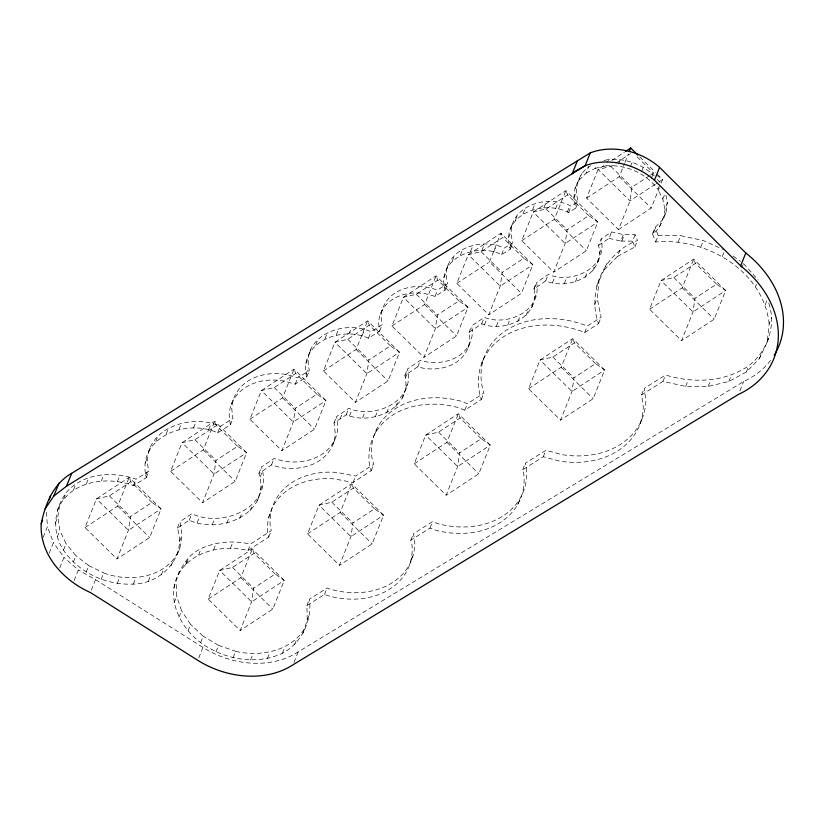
<?xml version="1.0" encoding="UTF-8"?>
<svg xmlns="http://www.w3.org/2000/svg" width="824" height="824" viewBox="0 0 824 824"><rect width="100%" height="100%" fill="white"/><g stroke="black" fill="none" stroke-linecap="round" stroke-linejoin="round"><path stroke-width="0.62" stroke-dasharray="4.12 3.09" d="M768.792 303.15C776.445 325.707 767.577 351.24 748.882 365.609C724.636 382.501 693.077 383.448 665.534 375.002L644.203 388.423L645.851 400.196A84.79 65.704 21.8 0 1 562.318 454.693L545.849 450.326L525.3 463.263L526.155 466.147A79.815 61.852 21.8 0 1 437.935 523.693L432.528 521.654L413.391 533.705L414.575 538.525A74.448 57.69 21.8 0 1 328.951 588.789L327.097 588.017L309.474 599.11C312.203 620.379 301.738 643.194 282.405 653.257C255.821 665.668 223.881 659.385 200.654 642.627C180.302 627.569 166.129 599.429 177.974 574.905C191.508 550.638 222.686 544.52 247.983 550.463L268.717 537.052L267.666 532.788A74.448 57.69 21.8 0 1 334.42 478.899L353.053 482.473L371.181 470.741L369.482 465.004A79.815 61.852 21.8 0 1 457.701 407.458L464.818 410.146L481.34 399.465L480.969 398.662A84.79 65.704 21.8 0 1 583.279 331.918L584.649 332.608L598.533 323.616C586.616 291.15 604.94 252.144 637.508 240.495L635.119 234.716L623.397 234.603L611.583 231.935L601.139 238.939L598.564 245.377C605.65 274.371 569.219 291.016 545.725 280.85L534.034 288.987C539.555 317.343 504.875 333.051 481.69 323.842L469.062 332.319L469.855 338.52A46.927 36.369 21.8 0 1 423.124 368.194L417.809 366.732L404.883 375.404C413.04 407.602 372.293 426.09 346.265 414.76L334.008 422.99L335.255 433.28A54.59 42.302 21.8 0 1 280.613 467.507L271.487 464.963L258.911 473.409C271.518 513.455 220.492 534.848 189.242 520.181L177.366 528.153C187.305 556.561 161.432 583.825 133.333 584.092C106.255 585.431 78.774 572.701 63.489 550.092C51.644 532.551 53.982 509.407 66.147 492.721C83.142 472.78 112.723 470.937 136.073 479.249L148.887 471.204C138.504 430.973 189.376 411.67 220.224 426.42L232.914 418.448L231.74 408.766A54.59 42.302 21.8 0 1 286.381 374.539L297.804 377.722L309.371 370.46C300.307 335.821 344.422 319.073 370.965 331.794L382.212 324.728L381.213 316.952A46.927 36.369 21.8 0 1 427.934 287.288L437.637 289.945L447.597 283.683C438.296 251.433 479.723 235.87 504.195 248.158L512.93 242.678C501.734 208.719 545.797 192.486 571.114 206.144L578.355 201.602C573.659 188.572 578.355 172.597 590.684 165.686M594.578 304.612L597.153 298.175L599.141 279.83M303.026 633.316L307.239 619.967L306.899 605.547L324.522 594.454L326.376 595.227A74.448 57.69 21.8 0 0 412 544.952L410.816 540.142L429.953 528.091L435.36 530.131A79.815 61.852 21.8 0 0 523.58 472.585L522.725 469.701L543.274 456.764L559.743 461.131A84.79 65.704 21.8 0 0 643.286 406.634L641.628 394.861L662.96 381.43L685.681 386.374L708.146 386.404L728.828 381.512L746.307 372.036L759.388 358.625L767.196 342.176L769.183 323.832L771.758 317.394M57.34 510.53C68.845 481 106.78 475.469 133.498 485.686L146.312 477.642C135.929 437.41 186.801 418.098 217.649 432.858L230.339 424.885L229.165 415.203A54.59 42.302 21.8 0 1 283.806 380.976L295.229 384.159L306.796 376.898C297.742 342.259 341.847 325.501 368.39 338.231L379.637 331.166L378.638 323.389A46.927 36.369 21.8 0 1 425.369 293.715L435.062 296.372L445.022 290.12C435.721 257.871 477.148 242.308 501.62 254.595L510.355 249.106C499.159 215.157 543.222 198.924 568.539 212.582L575.78 208.039L573.834 198.151L574.987 188.624L577.562 182.186M769.183 323.832C763.374 270.622 705.941 237.106 655.616 242.04L652.526 233.851C663.897 226.796 663.052 213.354 667.347 202.467L665.638 193.815M663.619 218.432L666.183 211.995L667.347 202.467M152.007 502.455L130.913 481.7L109.355 495.863L96.511 498.85L128.451 530.285L161.102 508.841L152.007 502.455L130.45 516.617L128.451 530.285L116.987 558.96L85.037 527.535L96.511 498.85L129.152 477.405L161.102 508.841L149.628 537.526L116.987 558.96M237.57 446.268L216.475 425.514L194.917 439.666L182.073 442.653L214.013 474.088L246.664 452.644L237.57 446.268L216.012 460.42L214.013 474.088L202.55 502.774L170.599 471.338L182.073 442.653L214.714 421.208L246.664 452.644L235.19 481.329L202.55 502.774M275.175 574.04L254.08 553.285L232.523 567.448L219.678 570.435L251.629 601.86L284.27 580.426L275.175 574.04L253.617 588.202L251.629 601.86L240.155 630.545L208.204 599.11L219.678 570.435L252.319 548.99L284.27 580.426L272.796 609.101L240.155 630.545M316.88 394.171L295.785 373.416L274.227 387.579L261.383 390.566L293.334 422.001L325.985 400.557L316.88 394.171L295.322 408.333L293.334 422.001L281.859 450.677L249.909 419.241L261.383 390.566L294.034 369.121L325.985 400.557L314.511 429.232L281.859 450.677M390.442 345.864L369.348 325.109L347.779 339.272L334.935 342.259L366.886 373.684L399.537 352.239L390.442 345.864L368.884 360.026L366.886 373.684L355.412 402.369L323.471 370.934L334.935 342.259L367.586 320.814L399.537 352.239L388.063 380.925L355.412 402.369M374.508 508.799L353.414 488.045L331.845 502.207L319.001 505.194L350.952 536.63L383.603 515.185L374.508 508.799L352.95 522.962L350.952 536.63L339.478 565.305L307.537 533.88L319.001 505.194L351.652 483.75L383.603 515.185L372.129 543.871L339.478 565.305M458.917 300.894L437.822 280.129L416.264 294.292L403.42 297.279L435.371 328.714L468.022 307.27L458.917 300.894L437.359 315.046L435.371 328.714L423.897 357.389L391.946 325.964L403.42 297.279L436.071 275.834L468.022 307.27L456.548 335.955L423.897 357.389M481.206 438.728L460.111 417.974L438.553 432.137L425.699 435.113L457.65 466.549L490.301 445.104L481.206 438.728L459.648 452.891L457.65 466.549L446.175 495.234L414.235 463.799L425.699 435.113L458.35 413.679L490.301 445.104L478.826 473.79L446.175 495.234M523.786 258.283L502.692 237.528L481.134 251.691L468.289 254.678L500.23 286.113L532.881 264.669L523.786 258.283L502.228 272.445L500.23 286.113L488.766 314.789L456.815 283.363L468.289 254.678L500.93 233.233L532.881 264.669L521.407 293.344L488.766 314.789M588.727 215.641L567.633 194.876L546.065 209.038L533.221 212.025L565.171 243.461L597.822 222.017L588.727 215.641L567.169 229.793L565.171 243.461L553.697 272.147L521.757 240.711L533.221 212.025L565.872 190.581L597.822 222.017L586.348 250.702L553.697 272.147M595.536 363.631L574.441 342.877L552.883 357.039L540.039 360.026L571.99 391.462L604.641 370.017L595.536 363.631L573.978 377.794L571.99 391.462L560.516 420.137L528.565 388.712L540.039 360.026L572.69 338.582L604.641 370.017L593.167 398.692L560.516 420.137M649.456 175.749L632.008 187.213L630.01 200.881L618.536 229.556L586.595 198.12L598.059 169.445L606.485 163.914M716.561 284.156L695.456 263.402L673.898 277.564L661.054 280.551L693.005 311.977L725.656 290.532L716.561 284.156L694.993 298.319L693.005 311.977L681.53 340.662L649.58 309.227L661.054 280.551L693.705 259.107L725.656 290.532L714.181 319.218L681.53 340.662M55.208 523.405L57.783 516.967L59.915 504.092M177.325 554.521L179.889 548.094L182.032 535.219L179.941 521.726L191.817 513.743C223.067 528.411 274.093 507.018 261.486 466.971L274.062 458.525L283.188 461.069A54.59 42.302 21.8 0 0 337.83 426.842L336.583 416.563L348.84 408.323C374.868 419.653 415.615 401.164 407.458 368.977L420.374 360.294L425.699 361.757A46.927 36.369 21.8 0 0 472.42 332.082L471.637 325.892L484.265 317.415C507.45 326.613 542.12 310.906 536.599 282.55L548.3 274.413C571.794 284.579 608.225 267.934 601.139 238.939M173.771 588.243C178.499 572.34 184.988 556.015 201.18 548.526C216.63 541.327 234.037 540.554 250.558 544.036L271.292 530.615L270.241 526.351A74.448 57.69 21.8 0 1 336.995 472.461L355.628 476.035L373.756 464.314L372.057 458.577A79.815 61.852 21.8 0 1 460.276 401.031L467.393 403.709L483.904 393.027L483.544 392.224A84.79 65.704 21.8 0 1 585.854 325.49L587.224 326.17L601.108 317.178L597.153 298.175M43.209 537.279L47.421 526.742L46.35 510.818M63.572 499.148L66.147 492.721M73.46 490.053L76.035 483.616M49.213 553.161L53.436 542.625L47.421 526.742M57.299 536.898L59.874 530.46L57.783 516.967M86.345 483.853L88.92 477.415M63.489 550.092L66.064 543.655L59.874 530.46M59.761 567.911L63.973 557.374L53.436 542.625M101.331 480.959L103.906 474.521M73.346 562.092L75.911 555.654L66.064 543.655M74.109 580.539L78.321 570.002L63.973 557.374M117.42 481.587L119.995 475.149M86.19 572.083L88.765 565.645L75.911 555.654M85.037 527.535L117.678 506.091L129.152 477.405L130.913 481.7M91.299 590.159L95.512 579.622L78.321 570.002M133.498 485.686L136.073 479.249M148.598 451.614L151.173 445.187M145.148 463.212L147.723 456.774M155.746 441.705L158.321 435.278M101.167 579.365L103.742 572.938C130.46 583.145 168.395 577.614 179.889 548.094M145.632 475.706L148.207 469.268M146.312 477.642L148.887 471.204M166.118 434.155L168.693 427.718M117.245 583.464L119.82 577.027M178.983 429.479L181.558 423.042M193.486 427.996L196.06 421.558M133.333 584.092L135.898 577.655M208.627 429.809L211.202 423.371M148.32 581.208L150.895 574.771M170.599 471.338L203.25 449.894L214.714 421.208L216.475 425.514M177.366 528.153L179.941 521.726M217.649 432.858L220.224 426.42M161.205 574.998L163.78 568.56M231.389 404.316L233.965 397.879M179.457 541.656L182.032 535.219M189.242 520.181L191.817 513.743M171.093 565.903L173.668 559.465M230.339 424.885L232.914 418.448M197.163 522.859L199.738 516.421M177.974 574.905L180.549 568.467M185.482 564.852L188.047 558.414M186.451 563.554L189.026 557.117M174.101 602.674L176.676 596.236L176.336 581.806M198.605 554.964L201.18 548.526M212.304 524.661L214.879 518.234M178.963 617.186L181.537 610.759L176.676 596.236M213.612 549.721L216.187 543.284M226.806 523.178L229.381 516.751M188.027 630.824L190.602 624.386L181.537 610.759M249.909 419.241L282.56 397.807L294.034 369.121L295.785 373.416M239.671 518.502L242.246 512.075M258.911 473.409L261.486 466.971M295.229 384.159L297.804 377.722M230.452 548.187L233.027 541.749M309.196 353.609L311.771 347.182M260.157 476.962L262.732 470.525M305.879 363.549L308.454 357.111M315.685 345.204L318.26 338.767M250.043 510.952L252.618 504.515M305.972 374.323L308.547 367.885M260.642 489.446L263.216 483.019M257.191 501.043L259.766 494.606M271.487 464.963L274.062 458.525M306.796 376.898L309.371 370.46M200.654 642.627L203.229 636.2L190.602 624.386M324.903 338.891L327.478 332.453M198.728 657.964L202.941 647.427A81.051 62.809 21.8 0 0 298.185 651.887L743.67 381.512A101.867 78.939 21.8 0 0 771.429 359.295M247.983 550.463L250.558 544.036M336.223 335.09L338.798 328.663M208.204 599.11L240.855 577.665L252.319 548.99L254.08 553.285M268.727 517.472L271.302 511.034M216.001 651.815L218.576 645.377L203.229 636.2M348.882 334.091L351.457 327.653M268.717 537.052L271.292 530.615M323.471 370.934L356.112 349.489L367.586 320.814L369.348 325.109M233.017 657.748L235.592 651.31C260.889 657.264 292.077 651.135 305.601 626.879M362.004 335.924L364.579 329.497M334.008 422.99L336.583 416.563M368.39 338.231L370.965 331.794M380.482 314.006L383.057 307.579M340.137 418.88L342.712 412.443M333.03 444.167L335.605 437.729M379.637 331.166L382.212 324.728M346.265 414.76L348.84 408.323M250.548 660.024L253.123 653.597M349.531 415.935L352.106 409.497M362.653 417.778L365.228 411.341M267.388 658.489L269.963 652.062M375.311 416.769L377.876 410.331M282.405 653.257L284.98 646.819M307.537 533.88L340.178 512.435L351.652 483.75L353.414 488.045M353.053 482.473L355.628 476.035M391.946 325.964L424.597 304.519L436.071 275.834L437.822 280.129M375.27 433.259L377.845 426.822M306.899 605.547L309.474 599.11M386.631 412.978L389.206 406.541M294.559 644.667L297.134 638.229M435.062 296.372L437.637 289.945M446.608 268.861L449.183 262.423M404.883 375.404L407.458 368.977M443.858 277.935L446.433 271.508M307.239 619.967L309.814 613.54M405.562 377.547L408.137 371.109M452.252 261.115L454.827 254.678M395.85 406.654L398.425 400.227M293.972 662.424L298.185 651.887M444.198 287.72L446.773 281.293M371.181 470.741L373.756 464.314M405.655 388.32L408.22 381.883M445.022 290.12L447.597 283.683M402.339 398.25L404.914 391.812M324.522 594.454L327.097 588.017M460.41 255.224L462.975 248.786M417.809 366.732L420.374 360.294M470.514 251.588L473.089 245.161M481.896 250.465L484.471 244.028M489.466 261.919L500.93 233.233L502.692 237.528M493.772 251.917L496.347 245.48M469.062 332.319L471.637 325.892M510.54 228.464L513.115 222.037M501.62 254.595L504.195 248.158M515.463 220.317L518.038 213.89M508.583 237.786L511.158 231.359M468.011 347.903L470.576 341.466M523.013 213.9L525.588 207.473M509.726 247.653L512.301 241.216M510.355 249.106L512.93 242.678M481.69 323.842L484.265 317.415M484.461 324.79L487.036 318.352M532.675 209.657L535.25 203.219M414.235 463.799L446.876 442.354L458.35 413.679L460.111 417.974M410.816 540.142L413.391 533.705M496.326 326.242L498.901 319.805M543.799 207.854L546.374 201.427M481.556 363.755L484.131 357.317M464.818 410.146L467.393 403.709M410.939 560.269L413.514 553.831M507.708 325.119L510.283 318.682M555.623 208.647L558.198 202.21M429.953 528.091L432.528 521.654M481.34 399.465L483.904 393.027M521.757 240.711L554.398 219.266L565.872 190.581L567.633 194.876M517.822 321.484L520.397 315.046M533.952 288.761L536.527 282.323M534.034 288.987L536.599 282.55M574.987 188.624L581.734 173.679M525.98 315.592L528.555 309.154M567.334 211.953L569.909 205.516M573.834 198.151L576.409 191.714M568.539 212.582L571.114 206.144M534.364 298.772L536.939 292.335M531.624 307.846L534.189 301.409M579.159 180.116L586.07 173.195L588.645 166.767M545.725 280.85L548.3 274.413M575.78 208.039L578.355 201.602M586.07 173.195L595.247 168.353L596.535 165.13M552.482 282.766L555.057 276.328M595.247 168.353L606.062 165.902L606.917 163.76M607.35 162.678L608.637 159.465C625.241 158.249 642.37 164.079 654.235 175.842M564.306 283.549L566.881 277.111M618.639 163.873L620.348 159.578M575.43 281.757L578.005 275.319M586.595 198.12L619.236 176.686L624.499 163.533M624.973 162.338L628.321 153.975M585.091 277.503L587.666 271.065M630.453 166.541L632.173 162.246M592.641 271.086L595.216 264.648M599.522 253.617L602.097 247.179M597.565 262.938L600.14 256.501M598.564 245.377L609.008 238.363L611.583 231.935M528.565 388.712L561.216 367.267L572.69 338.582L574.441 342.877M641.577 171.588L643.286 167.293M522.725 469.701L525.3 463.263M596.566 286.268L606.948 263.392M609.008 238.363L620.822 241.041L623.397 234.603M584.649 332.608L587.224 326.17M621.832 241.051L624.407 234.613M517.791 504.329L520.366 497.892M604.373 269.829L617.464 256.408L620.039 249.971M651.228 178.653L652.948 174.369M543.274 456.764L545.849 450.326M598.533 323.616L601.108 317.178M617.464 256.408L634.944 246.932L632.544 241.154L635.119 234.716M634.944 246.932L637.508 240.495M664.772 208.905L662.826 199.006L657.913 189.427L659.2 186.214M618.536 229.556L651.187 208.112L659.313 187.8M661.229 183.021L662.661 179.436L656.254 173.133M662.826 199.006L665.401 192.579M652.526 233.851L655.101 227.414L662.012 220.502L666.183 211.995M653.453 232.924L656.028 226.487M659.437 226.94L662.012 220.502M655.616 242.04L658.191 235.602L655.101 227.414M678.08 242.071L680.655 235.633L703.377 240.577L723.688 249.6M649.58 309.227L682.231 287.782L693.705 259.107L695.456 263.402M641.628 394.861L644.203 388.423M700.812 247.015L703.377 240.577M640.186 423.649L642.761 417.212M662.96 381.43L665.534 375.002M722.246 256.542L723.956 252.247M685.681 386.374L688.256 379.946M741.785 267.852L743.073 264.638M708.146 386.404L710.721 379.967M755.587 286.464L756.453 284.321M728.828 381.512L731.403 375.085M765.228 304.829L767.371 299.473M746.307 372.036L748.882 365.609M739.921 390.885L743.67 381.512M759.388 358.625L761.963 352.188M767.196 342.176L769.771 335.749M611.758 160.453L624.396 152.152M655.286 184.277L630.01 200.881L598.059 169.445L610.903 166.458L615.013 163.76M616.043 163.09L630.411 153.645M456.815 283.363L488.405 262.609M650.486 175.079L653.566 173.05L662.661 179.436L656.337 183.587M603.827 160.556L608.637 159.465M658.191 235.602L680.655 235.633M606.062 165.902C625.89 164.326 646.201 173.246 657.913 189.427M620.822 241.041L632.544 241.154M218.576 645.377L235.592 651.31M88.765 565.645L103.742 572.938M95.512 579.622L202.941 647.427M733.123 256.089L740.385 261.321M639.795 156.941L655.348 172.237M637.055 156.807L653.566 173.05M610.903 166.458L632.008 187.213M619.236 176.686L651.187 208.112M673.898 277.564L694.993 298.319M682.231 287.782L714.181 319.218M546.065 209.038L567.169 229.793M554.398 219.266L586.348 250.702M481.134 251.691L502.228 272.445M491.289 263.711L521.407 293.344M552.883 357.039L573.978 377.794M561.216 367.267L593.167 398.692M416.264 294.292L437.359 315.046M424.597 304.519L456.548 335.955M347.779 339.272L368.884 360.026M356.112 349.489L388.063 380.925M438.553 432.137L459.648 452.891M446.876 442.354L478.826 473.79M274.227 387.579L295.322 408.333M282.56 397.807L314.511 429.232M331.845 502.207L352.95 522.962M340.178 512.435L372.129 543.871M194.917 439.666L216.012 460.42M203.25 449.894L235.19 481.329M232.523 567.448L253.617 588.202M240.855 577.665L272.796 609.101M109.355 495.863L130.45 516.617M117.678 506.091L149.628 537.526M743.506 263.567L758.162 280.036M657.356 179.416L660.488 182.99"/><path stroke-width="1.24" d="M745.802 252.978L740.652 265.853A101.867 78.939 21.8 0 1 738.52 394.397L293.035 664.772A81.051 62.809 21.8 0 1 197.791 660.312L90.362 592.508C63.458 580.549 39.521 554.758 41.2 523.703C45.289 504.123 53.344 483.647 71.657 473.337L590.252 152.893A58.772 45.547 21.8 0 1 659.602 167.365L745.802 252.978A101.867 78.939 21.8 0 1 774.179 355.226M49.306 499.653L50.295 495.935M41.2 523.703L42.601 520.181M45.145 508.82L53.828 495.986L58.978 483.111M53.828 495.986L66.507 486.212L71.657 473.337M577.356 160.855L572.206 173.74L573.782 172.082L585.102 165.768L590.252 152.893M629.279 151.585L630.71 148.001L637.961 155.139M740.652 265.853L654.452 180.24L659.602 167.365M625.447 151.462L630.71 148.001M66.507 486.212L585.102 165.768A58.772 45.547 21.8 0 1 654.452 180.24"/></g></svg>
